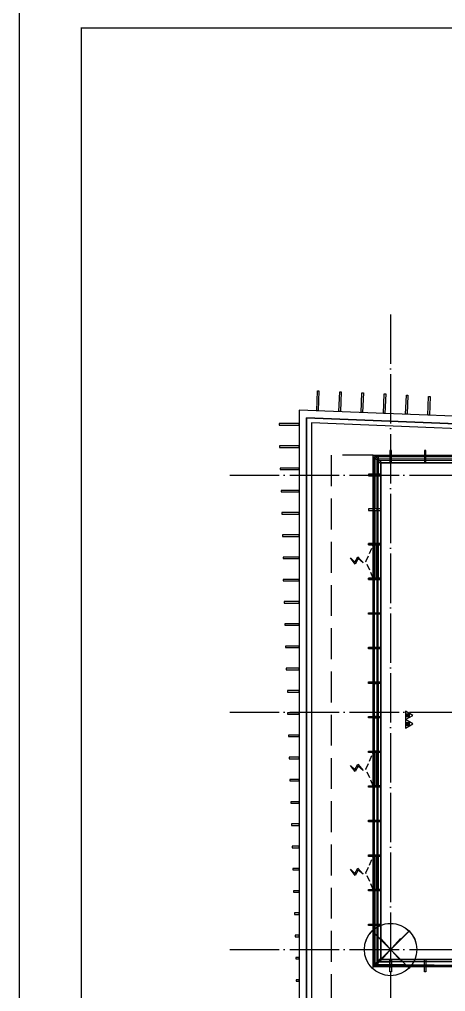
# Model space of a CAD drawing. Extents: x -2209072 to 495824, y -92434 to 572724.
# Drawn here: x -23028 to -5797, y 275521 to 314860 of the extents above; entities that cross this region are included whole.
import ezdxf

# ---------------------------------------------------------------- set-up
doc = ezdxf.new("R2010")
doc.units = 0
doc.header["$LTSCALE"] = 1000
doc.header["$MEASUREMENT"] = 0
for name, pattern in [('6#7#幕墙$0$DASH', [0.35, 0.25, -0.1]), ('X-104 6#7#平面$0$104-1112 结构$0$$AUDIT_BAD_LTYPE1', [0]), ('X-104 6#7#平面$0$DOTE', [2.42, 2, -0.2, 0.02, -0.2])]:
    doc.linetypes.add(name, pattern=pattern)
doc.layers.get('0').update_dxf_attribs({"linetype": 'CONTINUOUS'})
doc.layers.get('Defpoints').update_dxf_attribs({"linetype": 'CONTINUOUS'})
doc.layers.add('6#7#幕墙$0$04-不打印_辅助线', color=165, linetype='CONTINUOUS', plot=False)
doc.layers.add('X-104 6#7#平面$0$04-不打印_辅助线', color=165, linetype='CONTINUOUS', plot=False)
for name, color, linetype in [('6#7#幕墙$0$04-电动窗', 1, 'CONTINUOUS'), ('6#7#幕墙$0$A-C_玻璃幕墙', 140, 'CONTINUOUS'), ('6#7#幕墙$0$A-C_窗', 140, 'CONTINUOUS'), ('6#7#幕墙$0$A-O_屋面', 201, 'CONTINUOUS'), ('6#7#幕墙$0$A-TECH_结构', 21, 'CONTINUOUS'), ('6#7#幕墙$0$A-金属背板', 30, 'CONTINUOUS'), ('X-104 6#7#平面$0$A-TECH_结构', 21, 'CONTINUOUS'), ('X-104 6#7#平面$0$A_AXIS-轴线', 36, 'X-104 6#7#平面$0$DOTE'), ('X-104 6#7#平面$0$EQUIP_消防-01', 7, 'CONTINUOUS'), ('X-104 6#7#平面$0$TWT_TEXT', 7, 'CONTINUOUS')]:
    doc.layers.add(name, color=color, linetype=linetype)
doc.layers.add('X-104 6#7#平面$0$000套内', color=226, linetype='CONTINUOUS', lineweight=30, plot=False)
doc.layers.get('X-104 6#7#平面$0$04-不打印_辅助线').off()

# ---------------------------------------------------------------- blocks, each defined once
blk = doc.blocks.new('图框-A1')
for points, const_width in [([(0, 0), (841, 0), (841, 594), (0, 594)], 0.05), ([(766, 584), (25, 584), (25, 10), (766, 10)], 0.5)]:
    blk.add_lwpolyline(points, close=True, dxfattribs=dict(const_width=const_width))
at = {"const_width": 0.05}
blk.add_lwpolyline([(0, 297), (2, 297)], dxfattribs=at)
blk = doc.blocks.new('X-104 6#7#平面$0$FDFSG')
at = {"layer": 'Defpoints'}
blk.add_lwpolyline([(-749, 749), (0, 0), (-749, -749), (749, 749), (0, 0), (749, -749)], dxfattribs=at)
blk.add_circle((0, 0), 1059, dxfattribs=at)
blk = doc.blocks.new('*U1301')
at = {"layer": 'X-104 6#7#平面$0$A_AXIS-轴线'}
blk.add_line((0, 25700), (0, -6500), dxfattribs=at)
for points in [[(-6500, 19200), (55852, 19200)], [(-6500, 9600), (55852, 9600)], [(-6500, 0), (55852, 0)]]:
    blk.add_lwpolyline(points, dxfattribs=at)
at = {"layer": 'X-104 6#7#平面$0$04-不打印_辅助线'}
blk.add_blockref('X-104 6#7#平面$0$FDFSG', (0, 0), dxfattribs=at)
blk = doc.blocks.new('X-104 6#7#平面$0$1f结构')
at = {"layer": 'Defpoints'}
for p, q in [((-400, -450), (400, 450)), ((-400, 450), (400, -450))]:
    blk.add_line(p, q, dxfattribs=at)
blk = doc.blocks.new('X-104 6#7#平面$0$fgh')
at = {"layer": 'X-104 6#7#平面$0$A-TECH_结构'}
for points in [[(8550, 56750), (-3400, 56750), (-3400, 80918), (7700, 80475)], [(24000, 79819), (24000, 73250), (21300, 73250), (21300, 79928), (7700, 80475), (7700, 79100), (-400, 79100), (-400, 59000), (6500, 59000), (6500, 56750), (44500, 56750)]]:
    blk.add_lwpolyline(points, dxfattribs=at)
blk = doc.blocks.new('*U1536')
at = {"layer": '6#7#幕墙$0$A-C_玻璃幕墙'}
blk.add_lwpolyline([(-250, 30), (250, 30), (250, -30), (-250, -30)], close=True, dxfattribs=at)
blk = doc.blocks.new('*U1537')
at = {"layer": '6#7#幕墙$0$A-C_玻璃幕墙', "color": 0, "linetype": 'ByBlock', "lineweight": -2, "transparency": 16777216}
for p in [(0, 4200), (0, 2800), (0, 1400), (0, 0)]:
    blk.add_blockref('*U1536', p, dxfattribs=at)
blk = doc.blocks.new('*U1538')
at = {"layer": '6#7#幕墙$0$A-C_玻璃幕墙'}
blk.add_lwpolyline([(-250, 30), (250, 30), (250, -30), (-250, -30)], close=True, dxfattribs=at)
blk = doc.blocks.new('*U1539')
at = {"layer": '6#7#幕墙$0$A-C_玻璃幕墙', "color": 0, "linetype": 'ByBlock', "lineweight": -2, "transparency": 16777216}
for p in [(0, 5600), (0, 4200), (0, 2800), (0, 1400), (0, 0)]:
    blk.add_blockref('*U1538', p, dxfattribs=at)
blk = doc.blocks.new('6#7#幕墙$0$FDFSG')
at = {"layer": 'Defpoints'}
blk.add_lwpolyline([(-749, 749), (0, 0), (-749, -749), (749, 749), (0, 0), (749, -749)], dxfattribs=at)
blk.add_circle((0, 0), 1059, dxfattribs=at)
blk = doc.blocks.new('*U1915')
at = {"layer": '6#7#幕墙$0$A-C_玻璃幕墙'}
blk.add_lwpolyline([(-30, 250), (30, 250), (30, -250), (-30, -250)], close=True, dxfattribs=at)
blk = doc.blocks.new('*U2043')
at = {"layer": '6#7#幕墙$0$A-C_玻璃幕墙'}
blk.add_lwpolyline([(-30, 250), (30, 250), (30, -250), (-30, -250)], close=True, dxfattribs=at)
blk = doc.blocks.new('6#7#幕墙$0$$TCHSYS$WIN2D')
for p, q in [((-0.5, 0.5), (0.5, 0.5)), ((-0.5, 0.5), (-0.5, -0.5)), ((0.5, 0.5), (0.5, -0.5)), ((0.5, 0.167), (-0.5, 0.167)), ((0.5, -0.167), (-0.5, -0.167)), ((-0.5, -0.5), (0.5, -0.5))]:
    blk.add_line(p, q)
blk = doc.blocks.new('6#7#幕墙$0$开启扇')
at = {"layer": '6#7#幕墙$0$04-电动窗'}
h = blk.add_hatch(color=1, dxfattribs=at)
h.dxf.hatch_style = 1
h.paths.add_polyline_path([(822, 978), (651, 790), (867, 672), (619, 453), (788, 663), (571, 780)])
at = {"layer": '6#7#幕墙$0$04-电动窗', "color": 1}
blk.add_lwpolyline([(822, 978), (651, 790), (867, 672), (619, 453), (788, 663), (571, 780), (822, 978)], close=True, dxfattribs=at)
at = {"layer": '6#7#幕墙$0$A-C_窗', "linetype": '6#7#幕墙$0$DASH'}
blk.add_lwpolyline([(0, 50), (670, 350), (1340, 50)], dxfattribs=at)
at = {"layer": '6#7#幕墙$0$A-C_窗', "xscale": -1340, "yscale": 300, "zscale": 1340, "rotation": 180}
blk.add_blockref('6#7#幕墙$0$$TCHSYS$WIN2D', (670, -100), dxfattribs=at)
blk = doc.blocks.new('*U1938')
at = {"layer": '6#7#幕墙$0$A-C_玻璃幕墙', "rotation": 180}
blk.add_blockref('6#7#幕墙$0$开启扇', (670, 50), dxfattribs=at)
blk = doc.blocks.new('6#7#幕墙$0$ii')
blk.add_lwpolyline([(-1340, 0), (0, 0), (0, -150), (-1340, -150)], close=True)
blk = doc.blocks.new('6#7#幕墙')
at = {"layer": '6#7#幕墙$0$04-不打印_辅助线'}
blk.add_lwpolyline([(-23025, 315510), (61075, 315510), (61075, 256110), (-23025, 256110)], close=True, dxfattribs=at)
at = {"layer": '6#7#幕墙$0$A-C_玻璃幕墙'}
for points in [[(-10947, 299025), (-11007, 299028), (-10975, 299827), (-10915, 299825)], [(-10048, 298989), (-10108, 298992), (-10076, 299791), (-10016, 299789)], [(-9149, 298953), (-9208, 298955), (-9176, 299755), (-9116, 299752)], [(-8249, 298917), (-8309, 298919), (-8277, 299709), (-8217, 299706)], [(-7350, 298881), (-7410, 298883), (-7379, 299657), (-7319, 299655)], [(-6451, 298844), (-6511, 298847), (-6480, 299606), (-6420, 299604)], [(-619, 298610), (20486, 297761), (36781, 298226), (36781, 297472), (43381, 297472), (43381, 275572), (36781, 275572), (36781, 274272), (-1819, 274272), (-1819, 276522), (-8719, 276522), (-8719, 297222), (-619, 297222)], [(-11719, 298442), (-11719, 298502), (-12519, 298502), (-12519, 298442)], [(-569, 298558), (20485, 297711), (36731, 298174), (36731, 297422), (43331, 297422), (43331, 275622), (36731, 275622), (36731, 274322), (-1769, 274322), (-1769, 276572), (-8669, 276572), (-8669, 297172), (-569, 297172)], [(-419, 298402), (20485, 297561), (36581, 298020), (36581, 297272), (43181, 297272), (43181, 275772), (36581, 275772), (36581, 274472), (-1619, 274472), (-1619, 276722), (-8519, 276722), (-8519, 297022), (-419, 297022)], [(-11719, 297542), (-11719, 297602), (-12509, 297602), (-12509, 297542)], [(-8049, 296922), (-7989, 296922), (-7989, 297422), (-8049, 297422)], [(-8626, 297172), (-8398, 296944), (-8440, 296901), (-8669, 297130)], [(-8626, 297172), (-8398, 296944), (-8440, 296901), (-8669, 297130)], [(-8669, 296452), (-8669, 297172), (-8519, 297172), (-8519, 296452)], [(-11719, 296642), (-11719, 296702), (-12479, 296702), (-12479, 296642)], [(-8919, 296392), (-8419, 296392), (-8419, 296452), (-8919, 296452)], [(-11719, 295742), (-11719, 295802), (-12449, 295802), (-12449, 295742)], [(-8919, 294992), (-8419, 294992), (-8419, 295052), (-8919, 295052)], [(-11719, 294842), (-11719, 294902), (-12419, 294902), (-12419, 294842)], [(-11719, 293942), (-11719, 294002), (-12389, 294002), (-12389, 293942)], [(-8919, 293592), (-8419, 293592), (-8419, 293652), (-8919, 293652)], [(-11719, 293042), (-11719, 293102), (-12359, 293102), (-12359, 293042)], [(-11719, 292142), (-11719, 292202), (-12359, 292202), (-12359, 292142)], [(-8919, 292192), (-8419, 292192), (-8419, 292252), (-8919, 292252)], [(-11719, 291242), (-11719, 291302), (-12329, 291302), (-12329, 291242)], [(-11719, 290342), (-11719, 290402), (-12299, 290402), (-12299, 290342)], [(-11719, 289442), (-11719, 289502), (-12269, 289502), (-12269, 289442)], [(-11719, 288542), (-11719, 288602), (-12239, 288602), (-12239, 288542)], [(-11719, 287642), (-11719, 287702), (-12192, 287702), (-12192, 287642)], [(-11719, 286742), (-11719, 286802), (-12192, 286802), (-12192, 286742)], [(-11719, 285842), (-11719, 285902), (-12149, 285902), (-12149, 285842)], [(-11719, 284942), (-11719, 285002), (-12119, 285002), (-12119, 284942)], [(-11719, 284042), (-11719, 284102), (-12089, 284102), (-12089, 284042)], [(-11719, 283142), (-11719, 283202), (-12059, 283202), (-12059, 283142)], [(-11719, 282242), (-11719, 282302), (-12029, 282302), (-12029, 282242)], [(-11719, 281342), (-11719, 281402), (-11999, 281402), (-11999, 281342)], [(-8919, 281052), (-8419, 281052), (-8419, 280992), (-8919, 280992)], [(-11719, 280442), (-11719, 280502), (-11969, 280502), (-11969, 280442)], [(-11719, 279542), (-11719, 279602), (-11939, 279602), (-11939, 279542)], [(-8919, 279652), (-8419, 279652), (-8419, 279592), (-8919, 279592)], [(-11719, 278642), (-11719, 278702), (-11909, 278702), (-11909, 278642)], [(-8919, 278252), (-8419, 278252), (-8419, 278192), (-8919, 278192)], [(-8669, 278192), (-8669, 276572), (-8519, 276572), (-8519, 278192)], [(-11719, 277742), (-11719, 277802), (-11879, 277802), (-11879, 277742)], [(-11719, 276842), (-11719, 276902), (-11849, 276902), (-11849, 276842)], [(-8626, 276572), (-8398, 276801), (-8440, 276844), (-8669, 276615)], [(-8049, 276822), (-7989, 276822), (-7989, 276322), (-8049, 276322)], [(-11719, 275942), (-11719, 276002), (-11834, 276002), (-11834, 275942)]]:
    blk.add_lwpolyline(points, close=True, dxfattribs=at)
at = {"layer": '6#7#幕墙$0$A-C_窗'}
blk.add_lwpolyline([(-8519, 276722), (-8049, 276722), (-8049, 276572), (-8519, 276572)], close=True, dxfattribs=at)
at = {"layer": '6#7#幕墙$0$A-O_屋面', "linetype": '6#7#幕墙$0$DASH', "ltscale": 5}
for p, q in [((-10419, 297222), (-10419, 272472)), ((-8719, 297222), (-10419, 297222))]:
    blk.add_line(p, q, dxfattribs=at)
at = {"layer": '6#7#幕墙$0$A-O_屋面'}
for points in [[(-619, 298610), (-11719, 299052), (-11719, 274272), (-1819, 274272)], [(-631, 298310), (-11419, 298740), (-11419, 274572), (-1819, 274572)], [(-639, 298110), (-11219, 298532), (-11219, 274772), (-1819, 274772)]]:
    blk.add_lwpolyline(points, dxfattribs=at)
at = {"layer": '6#7#幕墙$0$A-TECH_结构'}
blk.add_lwpolyline([(-319, 298298), (20484, 297461), (36481, 297917), (36481, 297172), (43081, 297172), (43081, 275872), (36481, 275872), (36481, 274572), (-1519, 274572), (-1519, 276822), (-8419, 276822), (-8419, 296922), (-319, 296922)], close=True, dxfattribs=at)
at = {"layer": '6#7#幕墙$0$A-金属背板'}
for points in [[(-8049, 297172), (-8049, 297162), (-8659, 297162), (-8659, 296452), (-8669, 296452), (-8669, 297172)], [(-6649, 297172), (-6649, 297162), (-7989, 297162), (-7989, 297172)], [(-8669, 296392), (-8659, 296392), (-8659, 295052), (-8669, 295052)], [(-8669, 294992), (-8659, 294992), (-8659, 293652), (-8669, 293652)], [(-8669, 279592), (-8659, 279592), (-8659, 278252), (-8669, 278252)], [(-8049, 276582), (-8049, 276572), (-8669, 276572), (-8669, 278192), (-8659, 278192), (-8659, 276582)], [(-7989, 276572), (-7989, 276582), (-6649, 276582), (-6649, 276572)], [(-6589, 276572), (-6589, 276582), (-5249, 276582), (-5249, 276572)]]:
    blk.add_lwpolyline(points, close=True, dxfattribs=at)
at = {"color": 0, "linetype": 'ByBlock', "lineweight": -2, "transparency": 16777216, "extrusion": (0, 0, -1), "zscale": -1, "rotation": 180}
blk.add_blockref('*U1915', (6619, 297172), dxfattribs=at)
at = {"color": 0, "linetype": 'ByBlock', "lineweight": -2, "transparency": 16777216, "rotation": 270}
for p in [(-8719, 292922), (-8719, 284522), (-8719, 280322)]:
    blk.add_blockref('*U1938', p, dxfattribs=at)
at = {"color": 0, "linetype": 'ByBlock', "lineweight": -2, "transparency": 16777216}
blk.add_blockref('*U2043', (-6619, 276572), dxfattribs=at)
at = {"layer": '6#7#幕墙$0$04-不打印_辅助线', "rotation": 359.9999999999999}
blk.add_blockref('6#7#幕墙$0$FDFSG', (-8019, 277222), dxfattribs=at)
at = {"layer": '6#7#幕墙$0$A-C_玻璃幕墙'}
for name, p in [('*U1539', (-8669, 288022)), ('*U1537', (-8669, 282422))]:
    blk.add_blockref(name, p, dxfattribs=at)
at = {"layer": '6#7#幕墙$0$A-C_玻璃幕墙', "rotation": 90}
for p in [(-8669, 287992), (-8669, 286592)]:
    blk.add_blockref('6#7#幕墙$0$ii', p, dxfattribs=at)
blk = doc.blocks.new('X-104 6#7#平面$0$$TWTSYS$00000546')
h = blk.add_hatch()
h.set_pattern_fill('ANSI31', color=256, scale=200, style=0)
h.set_pattern_definition([(45, (-38543.802, -6670.83), (-17.67767, 17.67767), [])])
h.paths.add_polyline_path([(-65, 174), (65, 174), (65, 44), (-65, 44)])
for points in [[(0, 344), (-198, 0), (198, 0)], [(-65, 174), (65, 174), (65, 44), (-65, 44)]]:
    blk.add_lwpolyline(points, close=True)
blk = doc.blocks.new('X-104 6#7#平面$0$灭火器1')
at = {"layer": 'X-104 6#7#平面$0$EQUIP_消防-01', "xscale": 0.88, "yscale": 0.88, "zscale": 0.88, "rotation": 270}
for p in [(283402, 14626), (283402, 14277)]:
    blk.add_blockref('X-104 6#7#平面$0$$TWTSYS$00000546', p, dxfattribs=at)
blk = doc.blocks.new('X-104 6#7#平面$0$A$C61334207')
at = {"layer": 'X-104 6#7#平面$0$TWT_TEXT', "linetype": 'ByBlock'}
blk.add_blockref('X-104 6#7#平面$0$灭火器1', (-290819, 272073), dxfattribs=at)
blk = doc.blocks.new('X-104 6#7#平面')
at = {"layer": 'X-104 6#7#平面$0$000套内'}
blk.add_lwpolyline([(28781, 286823), (21481, 286823), (21481, 286323), (19581, 286323), (19581, 286823), (13481, 286823), (13481, 286323), (11581, 286323), (11581, 286823), (5731, 286823), (5731, 286823), (5731, 286823), (5731, 296973), (6996, 296973), (6996, 298153), (-469, 298454), (-469, 297070), (-8569, 297073), (-8569, 276623), (-1619, 276548), (-1619, 274348), (36631, 274423)], dxfattribs=at)
at = {"linetype": 'X-104 6#7#平面$0$104-1112 结构$0$$AUDIT_BAD_LTYPE1'}
blk.add_blockref('X-104 6#7#平面$0$A$C61334207', (0, 0), dxfattribs=at)
for name, p in [('6#7#幕墙', (0, 0)), ('*U1301', (-8019, 277223)), ('X-104 6#7#平面$0$1f结构', (-8019, 277223))]:
    blk.add_blockref(name, p)
at = {"xscale": 100, "yscale": 100, "zscale": 100}
blk.add_blockref('图框-A1', (-23025, 256111), dxfattribs=at)
at = {"layer": 'X-104 6#7#平面$0$A-TECH_结构'}
blk.add_blockref('X-104 6#7#平面$0$fgh', (-8019, 217823), dxfattribs=at)

msp = doc.modelspace()

# ---------------------------------------------------------------- block references
msp.add_blockref('X-104 6#7#平面', (0, 0))

doc.saveas('drawing.dxf')
